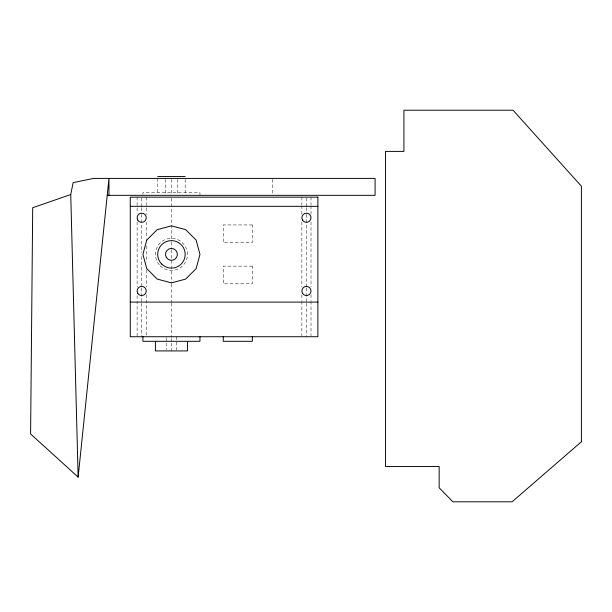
<?xml version="1.0" encoding="UTF-8"?>
<svg xmlns="http://www.w3.org/2000/svg" width="612" height="612" viewBox="0 0 612 612"><rect width="100%" height="100%" fill="white"/><g stroke="black" fill="none" stroke-linecap="round" stroke-linejoin="round"><path stroke-width="0.46" stroke-dasharray="3.06 2.29" d="M311.011 197.156L311.011 204.806M311.011 205.762L311.011 214.368M311.011 222.011L311.011 287.02M311.011 294.67L311.011 300.4M311.011 301.356L311.011 335.774M306.436 198.112L306.436 206.718M306.436 207.675L306.436 213.412M306.436 214.368L306.436 287.02M306.436 287.977L306.436 302.313M306.436 303.269L306.436 336.73M301.861 197.156L301.861 204.806M301.861 205.762L301.861 214.368M301.861 222.011L301.861 287.02M301.861 294.67L301.861 300.4M301.861 301.356L301.861 335.774M272.577 179.339L272.577 194.387M199.963 195.327L199.963 192.581L142.917 192.581L142.917 194.409M185.176 179.393L185.176 192.581M177.388 179.37L177.388 194.348M176.478 336.73L176.478 349.972M171.444 179.393L171.444 194.486M171.444 198.303L171.444 241.205M171.444 242.153L171.444 248.832M171.444 249.78L171.444 283.149M171.444 284.106L171.444 302.221M171.444 303.17L171.444 337.495M171.444 338.444L171.444 341.305M171.444 343.057L171.444 350.921M166.41 337.679L166.41 349.972M165.492 179.37L165.492 194.348M157.705 178.452L157.705 192.581M146.268 197.156L146.268 214.368M146.268 222.011L146.268 238.267M146.268 245.909L146.268 262.166M146.268 269.815L146.268 287.02M146.268 294.67L146.268 336.73M141.693 198.112L141.693 206.718M141.693 207.675L141.693 213.412M141.693 214.368L141.693 252.603M141.693 256.428L141.693 287.02M141.693 287.977L141.693 302.313M141.693 303.269L141.693 336.73M137.119 197.156L137.119 213.412M137.119 222.011L137.119 287.02M137.119 295.627L137.119 336.73M252.343 224.948L223.25 224.948L223.25 242.597L252.343 242.597L252.343 224.948M252.343 266.136L223.25 266.136L223.25 283.784L252.343 283.784L252.343 266.136M160.115 265.692A16.019 16.019 0 0 0 186.912 258.509A16.019 16.019 0 0 0 167.298 238.894A16.019 16.019 0 0 0 160.115 265.692"/><path stroke-width="0.92" d="M107.222 195.327L375.087 195.327L375.087 178.398L93.621 178.398L73.134 182.606L70.74 194.547L32.704 207.72L30.6 433.969L78.137 477.131L108.967 178.398L108.967 195.327M157.705 176.562L185.176 176.562M130.257 206.32L317.88 206.32M130.257 302.099L317.88 302.099M70.74 194.547L78.137 477.131M252.343 336.73L252.343 341.305L223.25 341.305L223.25 336.73M199.963 336.73L199.963 341.305L142.917 341.305L142.917 336.73M187.456 341.305L187.456 350.921L155.425 350.921L155.425 341.305M146.742 240.103L142.917 254.37L146.742 268.63L157.177 279.064L171.444 282.889L185.704 279.064L196.138 268.63L199.963 254.37L196.138 240.103L185.704 229.668L171.444 225.843L157.177 229.668L146.742 240.103M581.4 441.742L512.114 501.794L452.888 501.794L439.156 487.787L439.156 466.474L385.506 466.474L385.506 151.394L403.92 151.394L403.92 110.206L513.024 110.206L581.4 186.201L581.4 441.742M317.88 197.156L130.257 197.156L130.257 336.73L317.88 336.73L317.88 197.156M302.473 220.045A4.575 4.575 0 0 0 310.399 220.045A4.575 4.575 0 0 0 306.436 213.183A4.575 4.575 0 0 0 302.473 220.045M137.731 220.045A4.575 4.575 0 0 0 145.656 220.045A4.575 4.575 0 0 0 141.693 213.183A4.575 4.575 0 0 0 137.731 220.045M137.731 293.263A4.575 4.575 0 0 0 145.656 293.263A4.575 4.575 0 0 0 141.693 286.401A4.575 4.575 0 0 0 137.731 293.263M302.473 293.263A4.575 4.575 0 0 0 310.399 293.263A4.575 4.575 0 0 0 306.436 286.401A4.575 4.575 0 0 0 302.473 293.263M161.729 264.086A13.739 13.739 0 0 0 184.709 257.92A13.739 13.739 0 0 0 167.887 241.097A13.739 13.739 0 0 0 161.729 264.086M166.288 257.338A5.952 5.952 0 0 0 176.593 257.338A5.952 5.952 0 0 0 171.444 248.418A5.952 5.952 0 0 0 166.288 257.338"/></g></svg>
